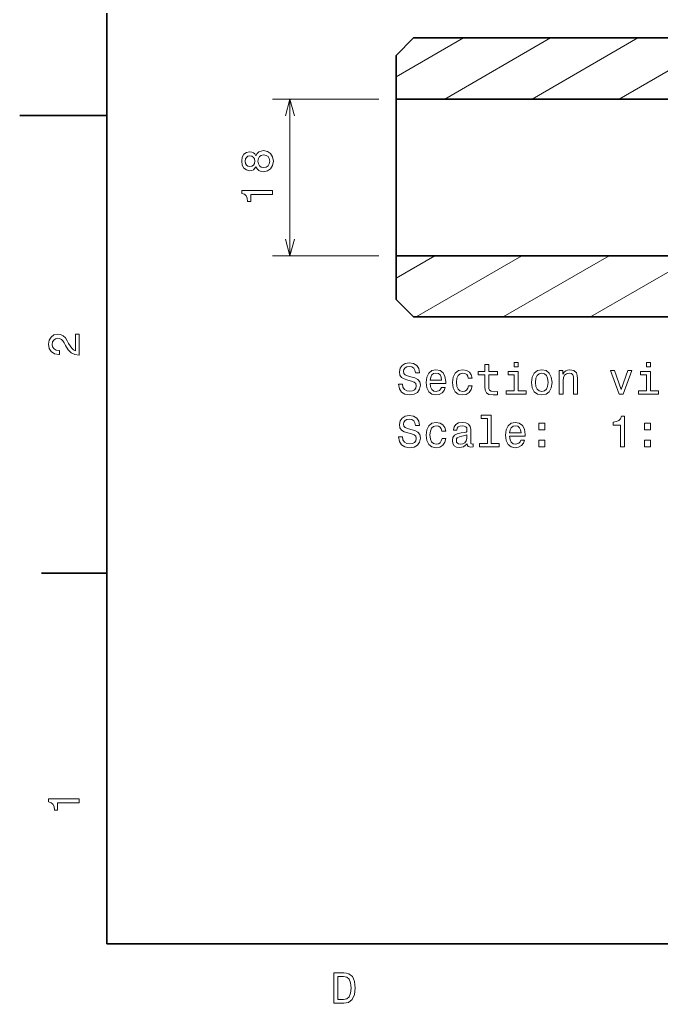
# Model space of a CAD drawing. Extents: x 0 to 297, y 0 to 210.
# Drawn here: x 0 to 73.6, y 3.2 to 116 of the extents above; entities that cross this region are included whole.
import ezdxf

# ---------------------------------------------------------------- set-up
doc = ezdxf.new("R2010")
doc.units = 0

msp = doc.modelspace()

# ---------------------------------------------------------------- linework, layer by layer
at = {"color": 7, "lineweight": 35}
for p, q in [((10, 200), (10, 10)), ((45.19, 113.9), (110.19, 113.9)), ((43.19, 106.9), (112.19, 106.9)), ((43.19, 88.9), (112.19, 88.9)), ((45.19, 81.9), (110.19, 81.9)), ((10, 10), (287, 10))]:
    msp.add_line(p, q, dxfattribs=at)
at = {"color": 7, "lineweight": 35, "ltscale": 0.070711}
for p, q in [((43.19, 111.9), (45.19, 113.9)), ((43.19, 83.9), (45.19, 81.9))]:
    msp.add_line(p, q, dxfattribs=at)
at = {"color": 7, "lineweight": 13, "ltscale": 0.22265}
msp.add_line((43.19, 109.45), (50.91, 113.9), dxfattribs=at)
at = {"color": 7, "lineweight": 13, "ltscale": 0.35}
for p, q in [((48.78, 106.9), (60.91, 113.9)), ((58.78, 106.9), (70.91, 113.9)), ((68.78, 106.9), (80.91, 113.9)), ((45.48, 81.9), (57.61, 88.9)), ((55.48, 81.9), (67.61, 88.9)), ((65.48, 81.9), (77.61, 88.9))]:
    msp.add_line(p, q, dxfattribs=at)
at = {"color": 7, "lineweight": 35, "ltscale": 0.125}
for p, q in [((43.19, 106.9), (43.19, 111.9)), ((43.19, 83.9), (43.19, 88.9))]:
    msp.add_line(p, q, dxfattribs=at)
at = {"color": 7, "lineweight": 13, "ltscale": 0.304885}
for p, q in [((41.19, 106.9), (29, 106.9)), ((41.19, 88.9), (29, 88.9))]:
    msp.add_line(p, q, dxfattribs=at)
at = {"color": 7, "lineweight": 13, "ltscale": 0.45}
msp.add_line((31, 88.9), (31, 106.9), dxfattribs=at)
at = {"color": 7, "lineweight": 35, "ltscale": 0.225}
for p, q in [((43.19, 97.9), (43.19, 106.9)), ((43.19, 88.9), (43.19, 97.9))]:
    msp.add_line(p, q, dxfattribs=at)
at = {"color": 7, "lineweight": 35, "ltscale": 0.25}
msp.add_line((10, 105), (0, 105), dxfattribs=at)
at = {"color": 7, "lineweight": 13, "ltscale": 0.12735}
msp.add_line((43.19, 86.35), (47.61, 88.9), dxfattribs=at)
at = {"color": 7, "lineweight": 35, "ltscale": 0.1875}
msp.add_line((10, 52.5), (2.5, 52.5), dxfattribs=at)
at = {"color": 7, "lineweight": 13}
for points in [[(31.52, 104.97), (31, 106.9), (30.48, 104.97)], [(30.48, 90.83), (31, 88.9), (31.52, 90.83)]]:
    msp.add_lwpolyline(points, dxfattribs=at)
for points in [[(27.11, 99.14), (27.25, 98.89), (27.45, 98.71), (27.7, 98.6), (27.99, 98.56), (28.44, 98.65), (28.79, 98.88), (29.01, 99.26), (29.1, 99.77), (29.01, 100.28), (28.79, 100.66), (28.44, 100.89), (27.99, 100.98), (27.7, 100.93), (27.45, 100.83), (27.25, 100.65), (27.11, 100.4), (26.99, 100.6), (26.82, 100.74), (26.62, 100.82), (26.38, 100.85), (26.02, 100.77), (25.73, 100.56), (25.54, 100.22), (25.47, 99.77), (25.54, 99.32), (25.73, 98.97), (26.02, 98.76), (26.38, 98.68), (26.62, 98.71), (26.82, 98.79)], [(27.98, 99.05), (27.72, 99.09), (27.52, 99.24), (27.38, 99.47), (27.34, 99.77), (27.38, 100.07), (27.52, 100.29), (27.72, 100.44), (27.98, 100.49), (28.27, 100.44), (28.49, 100.29), (28.63, 100.07), (28.68, 99.77), (28.63, 99.47), (28.49, 99.24), (28.27, 99.09)], [(26.42, 99.16), (26.19, 99.2), (26.02, 99.32), (25.92, 99.51), (25.88, 99.77), (25.92, 100.02), (26.02, 100.21), (26.19, 100.33), (26.42, 100.38), (26.64, 100.33), (26.82, 100.21), (26.94, 100.02), (26.97, 99.77), (26.93, 99.51), (26.82, 99.32), (26.64, 99.2)], [(29, 95.94), (29, 96.4), (25.47, 96.4), (25.47, 96.06), (25.78, 95.97), (25.99, 95.79), (26.11, 95.51), (26.15, 95.13), (26.51, 95.13), (26.51, 95.94)], [(6.83, 77.52), (6.83, 79.93), (6.4, 79.93), (6.4, 78.02), (6.16, 78.13), (5.97, 78.31), (5.61, 78.87), (5.46, 79.17), (5.24, 79.5), (4.99, 79.74), (4.69, 79.87), (4.35, 79.93), (3.93, 79.84), (3.6, 79.6), (3.38, 79.24), (3.31, 78.77), (3.39, 78.29), (3.63, 77.92), (4.01, 77.68), (4.51, 77.6), (4.58, 77.6), (4.58, 78.06), (4.54, 78.06), (4.2, 78.1), (3.94, 78.24), (3.78, 78.46), (3.73, 78.74), (3.78, 79.04), (3.9, 79.25), (4.1, 79.4), (4.35, 79.45), (4.58, 79.41), (4.78, 79.31), (4.95, 79.15), (5.1, 78.93), (5.26, 78.63), (5.57, 78.14), (5.91, 77.79), (6.31, 77.59), (6.82, 77.52)], [(43.91, 74.2), (43.46, 74.2), (43.56, 73.67), (43.81, 73.27), (44.2, 73.04), (44.72, 72.95), (45.24, 73.03), (45.63, 73.25), (45.88, 73.6), (45.97, 74.06), (45.89, 74.47), (45.68, 74.74), (45.34, 74.92), (44.88, 75.05), (44.48, 75.14), (44.23, 75.25), (44.08, 75.42), (44.04, 75.67), (44.08, 75.89), (44.21, 76.07), (44.41, 76.18), (44.69, 76.22), (44.97, 76.17), (45.2, 76.04), (45.34, 75.81), (45.41, 75.5), (45.87, 75.5), (45.87, 75.51), (45.79, 75.99), (45.55, 76.34), (45.18, 76.56), (44.68, 76.64), (44.22, 76.56), (43.87, 76.35), (43.64, 76.02), (43.56, 75.6), (43.63, 75.22), (43.82, 74.96), (44.12, 74.79), (44.54, 74.66), (44.94, 74.54), (45.25, 74.43), (45.44, 74.27), (45.5, 74.01), (45.44, 73.74), (45.29, 73.54), (45.05, 73.41), (44.74, 73.37), (44.4, 73.43), (44.14, 73.59), (43.97, 73.85)], [(47.09, 74.27), (48.87, 74.27), (48.87, 74.48), (48.79, 75.06), (48.57, 75.49), (48.22, 75.75), (47.75, 75.85), (47.29, 75.75), (46.94, 75.47), (46.71, 75.01), (46.63, 74.4), (46.7, 73.78), (46.93, 73.33), (47.28, 73.05), (47.73, 72.95), (48.13, 73.01), (48.45, 73.19), (48.69, 73.46), (48.82, 73.82), (48.38, 73.82), (48.29, 73.62), (48.16, 73.47), (47.79, 73.35), (47.5, 73.4), (47.28, 73.58), (47.14, 73.87), (47.09, 74.26)], [(51.46, 74.86), (51.9, 74.86), (51.81, 75.26), (51.6, 75.58), (51.26, 75.77), (50.82, 75.85), (50.33, 75.75), (49.97, 75.47), (49.73, 75.01), (49.65, 74.39), (49.73, 73.78), (49.96, 73.33), (50.31, 73.05), (50.8, 72.95), (51.24, 73.02), (51.58, 73.24), (51.81, 73.57), (51.91, 74.01), (51.48, 74.01), (51.41, 73.73), (51.27, 73.52), (51.07, 73.39), (50.82, 73.35), (50.51, 73.41), (50.29, 73.62), (50.15, 73.94), (50.11, 74.41), (50.15, 74.86), (50.29, 75.19), (50.52, 75.39), (50.82, 75.46), (51.08, 75.42), (51.28, 75.3), (51.41, 75.11)], [(53.37, 75.28), (53.37, 73.93), (53.4, 73.49), (53.54, 73.19), (53.82, 73.01), (54.3, 72.95), (54.83, 72.97), (54.83, 73.36), (54.45, 73.33), (54.1, 73.37), (53.91, 73.49), (53.83, 73.71), (53.81, 74), (53.81, 75.28), (54.83, 75.28), (54.83, 75.66), (53.81, 75.66), (53.81, 76.45), (53.37, 76.45), (53.37, 75.66), (52.6, 75.66), (52.6, 75.28)], [(57.17, 73.42), (57.17, 75.66), (56.03, 75.66), (56.03, 75.28), (56.72, 75.28), (56.72, 73.42), (55.82, 73.42), (55.82, 73.05), (58.09, 73.05), (58.09, 73.42)], [(57.18, 76.67), (56.71, 76.67), (56.71, 76.16), (57.18, 76.16)], [(58.72, 74.4), (58.8, 73.78), (59.03, 73.33), (59.4, 73.05), (59.89, 72.95), (60.38, 73.05), (60.75, 73.32), (60.98, 73.78), (61.07, 74.4), (60.98, 75.01), (60.75, 75.47), (60.38, 75.75), (59.89, 75.85), (59.4, 75.75), (59.03, 75.47), (58.8, 75.01)], [(61.88, 73.05), (62.33, 73.05), (62.33, 74.61), (62.37, 74.97), (62.52, 75.23), (62.75, 75.39), (63.05, 75.45), (63.29, 75.4), (63.44, 75.26), (63.52, 75.04), (63.54, 74.73), (63.54, 73.05), (63.99, 73.05), (63.99, 74.83), (63.97, 75.18), (63.88, 75.48), (63.58, 75.75), (63.11, 75.85), (62.86, 75.81), (62.64, 75.72), (62.45, 75.56), (62.31, 75.34), (62.31, 75.75), (61.88, 75.75)], [(68.77, 73.05), (69.24, 73.05), (70.23, 75.75), (69.77, 75.75), (69, 73.57), (68.23, 75.75), (67.76, 75.75)], [(72.35, 73.42), (72.35, 75.66), (71.21, 75.66), (71.21, 75.28), (71.9, 75.28), (71.9, 73.42), (71, 73.42), (71, 73.05), (73.27, 73.05), (73.27, 73.42)], [(72.36, 76.67), (71.89, 76.67), (71.89, 76.16), (72.36, 76.16)], [(47.09, 74.64), (47.15, 74.99), (47.28, 75.25), (47.49, 75.41), (47.76, 75.46), (48.03, 75.41), (48.24, 75.25), (48.36, 74.99), (48.41, 74.64)], [(59.17, 74.4), (59.22, 74.86), (59.36, 75.18), (59.58, 75.39), (59.89, 75.46), (60.19, 75.39), (60.42, 75.19), (60.56, 74.86), (60.61, 74.4), (60.56, 73.94), (60.42, 73.61), (60.19, 73.41), (59.89, 73.34), (59.58, 73.41), (59.36, 73.61), (59.22, 73.94)], [(43.91, 68.15), (43.46, 68.15), (43.56, 67.62), (43.81, 67.23), (44.2, 66.99), (44.72, 66.9), (45.24, 66.98), (45.63, 67.21), (45.88, 67.55), (45.97, 68.01), (45.89, 68.43), (45.68, 68.69), (45.34, 68.87), (44.88, 69), (44.48, 69.1), (44.23, 69.21), (44.08, 69.37), (44.04, 69.62), (44.08, 69.85), (44.21, 70.02), (44.41, 70.14), (44.69, 70.18), (44.97, 70.13), (45.2, 69.99), (45.34, 69.76), (45.41, 69.45), (45.87, 69.45), (45.87, 69.46), (45.79, 69.94), (45.55, 70.29), (45.18, 70.51), (44.68, 70.59), (44.22, 70.51), (43.87, 70.3), (43.64, 69.97), (43.56, 69.55), (43.63, 69.17), (43.82, 68.91), (44.12, 68.74), (44.54, 68.61), (44.94, 68.5), (45.25, 68.39), (45.44, 68.22), (45.5, 67.96), (45.44, 67.69), (45.29, 67.49), (45.05, 67.37), (44.74, 67.33), (44.4, 67.38), (44.14, 67.54), (43.97, 67.81)], [(53.66, 70.25), (53.66, 67.37), (52.75, 67.37), (52.75, 67), (55.01, 67), (55.01, 67.37), (54.1, 67.37), (54.1, 70.62), (52.96, 70.62), (52.96, 70.25)], [(68.91, 67), (69.37, 67), (69.37, 70.52), (69.03, 70.52), (68.93, 70.22), (68.75, 70.01), (68.48, 69.89), (68.09, 69.85), (68.09, 69.49), (68.91, 69.49)], [(48.43, 68.81), (48.87, 68.81), (48.78, 69.21), (48.56, 69.53), (48.22, 69.73), (47.78, 69.8), (47.3, 69.7), (46.93, 69.42), (46.7, 68.96), (46.62, 68.34), (46.69, 67.73), (46.92, 67.28), (47.28, 67), (47.77, 66.9), (48.2, 66.98), (48.54, 67.19), (48.77, 67.52), (48.87, 67.97), (48.45, 67.97), (48.37, 67.68), (48.23, 67.47), (48.03, 67.34), (47.78, 67.3), (47.48, 67.37), (47.25, 67.57), (47.12, 67.9), (47.07, 68.36), (47.12, 68.81), (47.26, 69.14), (47.49, 69.34), (47.78, 69.41), (48.05, 69.37), (48.24, 69.25), (48.37, 69.06)], [(51.35, 67.35), (51.35, 67.34), (51.37, 67.16), (51.45, 67.04), (51.77, 66.95), (52.01, 66.99), (52.01, 67.33), (51.91, 67.32), (51.77, 67.38), (51.74, 67.58), (51.74, 68.99), (51.68, 69.34), (51.5, 69.6), (51.2, 69.75), (50.76, 69.8), (50.34, 69.74), (50.03, 69.57), (49.83, 69.3), (49.77, 68.95), (49.77, 68.92), (50.16, 68.92), (50.2, 69.13), (50.31, 69.28), (50.49, 69.37), (50.75, 69.41), (51, 69.38), (51.17, 69.31), (51.28, 69.18), (51.31, 69), (51.29, 68.78), (51.21, 68.68), (51.01, 68.63), (50.63, 68.59), (50.2, 68.5), (49.89, 68.33), (49.71, 68.08), (49.65, 67.71), (49.7, 67.38), (49.86, 67.13), (50.11, 66.97), (50.46, 66.92), (50.93, 67.02)], [(56.2, 68.22), (57.98, 68.22), (57.98, 68.43), (57.9, 69.01), (57.68, 69.44), (57.32, 69.71), (56.86, 69.8), (56.4, 69.7), (56.04, 69.42), (55.82, 68.96), (55.74, 68.35), (55.81, 67.73), (56.04, 67.28), (56.39, 67), (56.84, 66.9), (57.23, 66.97), (57.56, 67.14), (57.79, 67.41), (57.93, 67.77), (57.49, 67.77), (57.4, 67.57), (57.27, 67.42), (56.9, 67.3), (56.61, 67.36), (56.39, 67.53), (56.25, 67.82), (56.2, 68.21)], [(56.2, 68.6), (56.26, 68.94), (56.39, 69.2), (56.6, 69.36), (56.87, 69.41), (57.14, 69.36), (57.35, 69.2), (57.47, 68.94), (57.52, 68.6)], [(59.54, 68.96), (60.24, 68.96), (60.24, 69.71), (59.54, 69.71)], [(71.69, 68.96), (72.38, 68.96), (72.38, 69.71), (71.69, 69.71)], [(51.3, 67.95), (51.24, 67.68), (51.08, 67.48), (50.83, 67.35), (50.54, 67.31), (50.35, 67.33), (50.21, 67.41), (50.12, 67.55), (50.1, 67.75), (50.12, 67.93), (50.2, 68.05), (50.52, 68.19), (50.93, 68.25), (51.3, 68.38)], [(59.54, 67), (60.24, 67), (60.24, 67.75), (59.54, 67.75)], [(71.69, 67), (72.38, 67), (72.38, 67.75), (71.69, 67.75)], [(6.83, 26.16), (6.83, 26.62), (3.31, 26.62), (3.31, 26.28), (3.62, 26.18), (3.82, 26), (3.94, 25.73), (3.98, 25.34), (4.34, 25.34), (4.34, 26.16)], [(37.19, 6.67), (36.03, 6.67), (36.03, 3.17), (37.19, 3.17), (37.74, 3.28), (38.15, 3.62), (38.41, 4.17), (38.5, 4.92), (38.42, 5.68), (38.31, 5.99), (38.17, 6.23), (37.76, 6.56), (37.5, 6.64)], [(37.16, 6.25), (37.54, 6.17), (37.81, 5.94), (37.96, 5.53), (38.01, 4.92), (37.96, 4.33), (37.8, 3.91), (37.53, 3.67), (37.16, 3.59), (36.5, 3.59), (36.5, 6.25)]]:
    msp.add_lwpolyline(points, close=True, dxfattribs=at)

doc.saveas('drawing.dxf')
